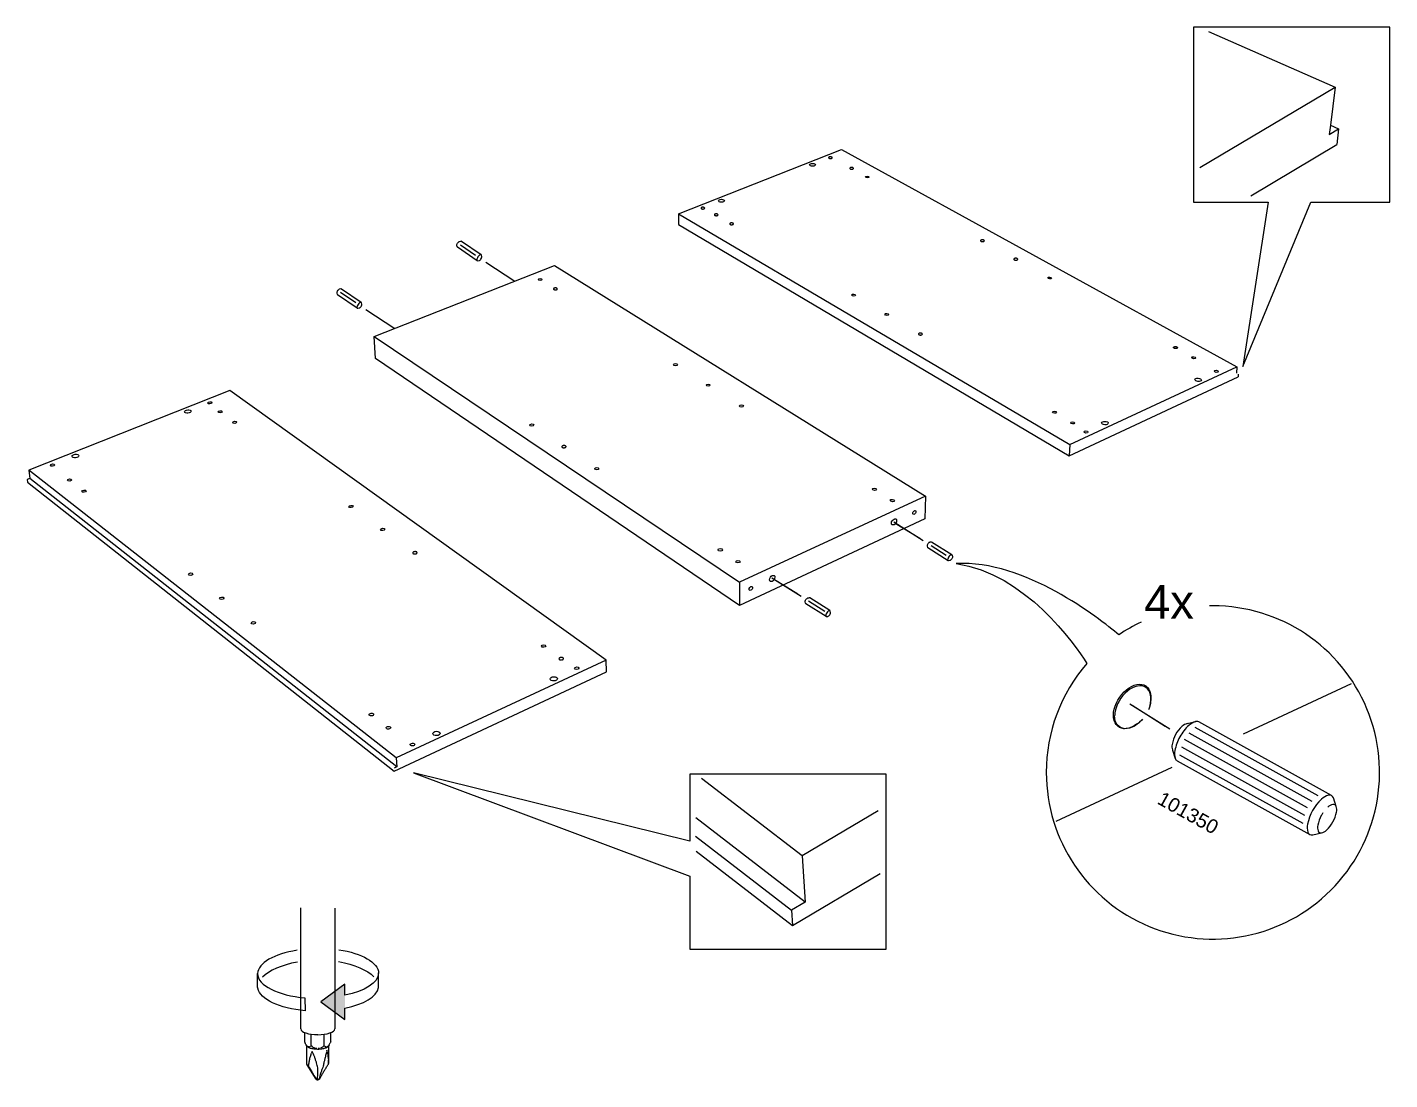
# Model space of a CAD drawing. Header units: metres. Extents: x -0.7 to 7.4, y 0 to 11.2.
# Drawn here: x -0.0494 to 0.1346, y 0.7589 to 0.901 of the extents above; entities that cross this region are included whole.
import ezdxf

# ---------------------------------------------------------------- set-up
doc = ezdxf.new("R2010")
doc.units = ezdxf.units.M
doc.header["$MEASUREMENT"] = 0
for name, color, linetype, lineweight in [('PDF4_Geometry_Num_Penna__1', 255, 'Continuous', 18), ('PDF4_Geometry_Num_Penna__7', 7, 'Continuous', 18), ('PDF4_Solid Fills_Num_Penna__7', 7, 'Continuous', 18), ('PDF4_Text_Num_Penna__7', 7, 'Continuous', 18)]:
    doc.layers.add(name, color=color, linetype=linetype, lineweight=lineweight)
doc.styles.add('GENERATED_STYLE_1', font='Arial.ttf')

msp = doc.modelspace()

# ---------------------------------------------------------------- hatches: boundary and pattern name
at = {"layer": 'PDF4_Geometry_Num_Penna__7', "linetype": 'Continuous', "lineweight": 18}
for points in [[(-0.00198, 0.77133), (-0.00197, 0.77142), (-0.00195, 0.7733)], [(-0.00651, 0.7718), (-0.00973, 0.76939), (-0.0065, 0.76701)]]:
    msp.add_hatch(color=7, dxfattribs=at).paths.add_polyline_path(points)
at = {"layer": 'PDF4_Solid Fills_Num_Penna__7', "linetype": 'Continuous', "lineweight": 18}
msp.add_hatch(color=7, dxfattribs=at).paths.add_polyline_path([(-0.01826, 0.77123), (-0.01829, 0.77138), (-0.01829, 0.77321)])

# ---------------------------------------------------------------- linework, layer by layer
at = {"layer": 'PDF4_Geometry_Num_Penna__1', "color": 255, "linetype": 'Continuous', "lineweight": 18, "flags": 128}
for points in [[(0.07111, 0.83196), (0.06781, 0.83402)], [(0.05464, 0.82444), (0.05135, 0.8265)], [(0.10427, 0.8066), (0.09978, 0.80942)], [(-0.01826, 0.77123), (-0.01829, 0.77138), (-0.01829, 0.77321)], [(-0.00198, 0.77133), (-0.00197, 0.77142), (-0.00195, 0.7733)], [(-0.00651, 0.77029), (-0.00651, 0.7718), (-0.00973, 0.76939), (-0.0065, 0.76701), (-0.0065, 0.76855)], [(-0.01189, 0.76993), (-0.01186, 0.76821)]]:
    msp.add_lwpolyline(points, dxfattribs=at)
at = {"layer": 'PDF4_Geometry_Num_Penna__1', "color": 255, "linetype": 'Continuous', "lineweight": 18}
for points in [[(-0.01829, 0.77321), (-0.01829, 0.77161), (-0.01554, 0.77027), (-0.01189, 0.76993)], [(-0.01829, 0.77321), (-0.01829, 0.77161), (-0.01554, 0.77027), (-0.01189, 0.76993)], [(-0.00195, 0.7733), (-0.00195, 0.77198), (-0.00381, 0.77084), (-0.00651, 0.77029)], [(-0.00195, 0.7733), (-0.00195, 0.77198), (-0.00381, 0.77084), (-0.00651, 0.77029)], [(-0.01186, 0.76821), (-0.01533, 0.76852), (-0.01798, 0.76974), (-0.01826, 0.77123)], [(-0.01186, 0.76821), (-0.01533, 0.76852), (-0.01798, 0.76974), (-0.01826, 0.77123)], [(-0.0065, 0.76855), (-0.00398, 0.76906), (-0.00214, 0.7701), (-0.00198, 0.77133)], [(-0.0065, 0.76855), (-0.00398, 0.76906), (-0.00214, 0.7701), (-0.00198, 0.77133)]]:
    msp.add_open_spline(points, degree=3, dxfattribs=at)
at = {"layer": 'PDF4_Geometry_Num_Penna__7', "color": 7, "linetype": 'Continuous', "lineweight": 18, "flags": 128}
for points in [[(0.13457, 0.90101), (0.10807, 0.90101), (0.10807, 0.87739), (0.11818, 0.87739), (0.11472, 0.85522), (0.12394, 0.87739), (0.13457, 0.87739)], [(0.05924, 0.88347), (0.05921, 0.88348), (0.05917, 0.8835), (0.05913, 0.88351), (0.05909, 0.88351), (0.05905, 0.88351), (0.05901, 0.88351), (0.05896, 0.88351), (0.05893, 0.8835), (0.05889, 0.88349), (0.05886, 0.88347), (0.05884, 0.88345), (0.05882, 0.88344), (0.05881, 0.88341), (0.0588, 0.8834), (0.05881, 0.88337), (0.05882, 0.88336), (0.05884, 0.88334), (0.05886, 0.88332), (0.05889, 0.88331), (0.05893, 0.88329), (0.05897, 0.88329), (0.05901, 0.88328), (0.05906, 0.88328), (0.0591, 0.88328), (0.05914, 0.88328), (0.05918, 0.88329), (0.05922, 0.88331), (0.05924, 0.88332), (0.05927, 0.88334), (0.05929, 0.88336), (0.0593, 0.88337), (0.0593, 0.88339), (0.0593, 0.88341), (0.05928, 0.88343), (0.05927, 0.88345)], [(0.0621, 0.88203), (0.06207, 0.88205), (0.06203, 0.88206), (0.06199, 0.88206), (0.06195, 0.88207), (0.06191, 0.88207), (0.06186, 0.88207), (0.06182, 0.88207), (0.06178, 0.88206), (0.06175, 0.88205), (0.06172, 0.88203), (0.0617, 0.88201), (0.06168, 0.882), (0.06167, 0.88198), (0.06166, 0.88195), (0.06167, 0.88194), (0.06168, 0.88192), (0.0617, 0.8819), (0.06172, 0.88188), (0.06175, 0.88186), (0.06179, 0.88185), (0.06183, 0.88185), (0.06187, 0.88184), (0.06192, 0.88184), (0.06196, 0.88184), (0.062, 0.88184), (0.06204, 0.88185), (0.06208, 0.88186), (0.06211, 0.88188), (0.06213, 0.8819), (0.06215, 0.88192), (0.06216, 0.88193), (0.06216, 0.88195), (0.06216, 0.88197), (0.06214, 0.882), (0.06213, 0.88201)], [(0.04202, 0.87666), (0.04199, 0.87668), (0.04196, 0.87669), (0.04192, 0.8767), (0.04188, 0.8767), (0.04183, 0.8767), (0.04179, 0.8767), (0.04174, 0.8767), (0.04171, 0.87669), (0.04167, 0.87668), (0.04164, 0.87666), (0.04161, 0.87665), (0.04159, 0.87663), (0.04158, 0.8766), (0.04158, 0.87658), (0.04158, 0.87656), (0.04159, 0.87654), (0.04161, 0.87652), (0.04163, 0.8765), (0.04166, 0.87649), (0.0417, 0.87648), (0.04174, 0.87647), (0.04178, 0.87646), (0.04183, 0.87646), (0.04187, 0.87646), (0.04191, 0.87647), (0.04195, 0.87648), (0.04199, 0.87649), (0.04202, 0.8765), (0.04205, 0.87652), (0.04207, 0.87654), (0.04208, 0.87656), (0.04208, 0.87658), (0.04208, 0.8766), (0.04207, 0.87662), (0.04205, 0.87664)], [(0.04383, 0.87576), (0.0438, 0.87578), (0.04376, 0.87579), (0.04372, 0.8758), (0.04368, 0.8758), (0.04363, 0.87581), (0.04359, 0.8758), (0.04355, 0.8758), (0.04351, 0.87579), (0.04347, 0.87578), (0.04344, 0.87576), (0.04341, 0.87575), (0.04339, 0.87573), (0.04338, 0.87571), (0.04338, 0.87568), (0.04338, 0.87566), (0.04339, 0.87564), (0.04341, 0.87562), (0.04344, 0.87561), (0.04347, 0.87559), (0.0435, 0.87558), (0.04354, 0.87557), (0.04359, 0.87556), (0.04363, 0.87556), (0.04368, 0.87556), (0.04372, 0.87557), (0.04376, 0.87558), (0.0438, 0.87559), (0.04383, 0.8756), (0.04385, 0.87562), (0.04387, 0.87564), (0.04388, 0.87566), (0.04389, 0.87568), (0.04388, 0.8757), (0.04387, 0.87573), (0.04385, 0.87574)], [(0.04591, 0.87455), (0.04588, 0.87456), (0.04584, 0.87457), (0.0458, 0.87458), (0.04576, 0.87459), (0.04571, 0.87459), (0.04567, 0.87459), (0.04563, 0.87458), (0.04559, 0.87458), (0.04555, 0.87457), (0.04552, 0.87455), (0.04549, 0.87453), (0.04547, 0.87451), (0.04546, 0.87449), (0.04546, 0.87447), (0.04546, 0.87445), (0.04547, 0.87443), (0.04549, 0.87441), (0.04551, 0.87439), (0.04555, 0.87437), (0.04558, 0.87436), (0.04562, 0.87435), (0.04567, 0.87435), (0.04571, 0.87434), (0.04575, 0.87435), (0.0458, 0.87435), (0.04584, 0.87436), (0.04588, 0.87437), (0.04591, 0.87439), (0.04593, 0.87441), (0.04595, 0.87442), (0.04596, 0.87445), (0.04597, 0.87447), (0.04596, 0.87449), (0.04595, 0.87451), (0.04594, 0.87453)], [(0.07977, 0.87226), (0.07973, 0.87227), (0.0797, 0.87229), (0.07966, 0.87229), (0.07961, 0.8723), (0.07957, 0.8723), (0.07952, 0.8723), (0.07948, 0.8723), (0.07944, 0.87229), (0.0794, 0.87228), (0.07938, 0.87226), (0.07935, 0.87224), (0.07933, 0.87222), (0.07932, 0.8722), (0.07932, 0.87218), (0.07933, 0.87216), (0.07934, 0.87214), (0.07936, 0.87212), (0.07939, 0.8721), (0.07942, 0.87208), (0.07946, 0.87207), (0.0795, 0.87206), (0.07955, 0.87206), (0.07959, 0.87206), (0.07963, 0.87206), (0.07968, 0.87206), (0.07972, 0.87207), (0.07975, 0.87208), (0.07978, 0.8721), (0.07981, 0.87211), (0.07982, 0.87214), (0.07983, 0.87215), (0.07984, 0.87218), (0.07983, 0.8722), (0.07982, 0.87222), (0.0798, 0.87224)], [(0.08427, 0.86977), (0.08424, 0.86978), (0.0842, 0.86979), (0.08416, 0.86981), (0.08412, 0.86981), (0.08407, 0.86981), (0.08402, 0.86981), (0.08398, 0.86981), (0.08394, 0.8698), (0.08391, 0.86979), (0.08388, 0.86977), (0.08385, 0.86975), (0.08383, 0.86973), (0.08383, 0.86971), (0.08383, 0.86969), (0.08383, 0.86966), (0.08384, 0.86964), (0.08387, 0.86962), (0.08389, 0.8696), (0.08393, 0.86959), (0.08397, 0.86958), (0.08401, 0.86957), (0.08405, 0.86956), (0.0841, 0.86956), (0.08414, 0.86956), (0.08419, 0.86957), (0.08422, 0.86958), (0.08426, 0.86959), (0.08429, 0.8696), (0.08431, 0.86962), (0.08433, 0.86964), (0.08434, 0.86966), (0.08434, 0.86969), (0.08434, 0.86971), (0.08432, 0.86973), (0.0843, 0.86975)], [(0.02171, 0.86559), (0.02174, 0.86558), (0.02178, 0.86556), (0.02182, 0.86555), (0.02187, 0.86555), (0.02191, 0.86554), (0.02196, 0.86555), (0.022, 0.86555), (0.02205, 0.86556), (0.02208, 0.86558), (0.02212, 0.86559), (0.02215, 0.86561), (0.02217, 0.86563), (0.02218, 0.86565), (0.02219, 0.86567), (0.02218, 0.8657), (0.02217, 0.86572), (0.02216, 0.86574), (0.02213, 0.86576), (0.0221, 0.86577), (0.02207, 0.86579), (0.02202, 0.8658), (0.02198, 0.86581), (0.02193, 0.86581), (0.02189, 0.86581), (0.02184, 0.8658), (0.0218, 0.86579), (0.02176, 0.86578), (0.02173, 0.86576), (0.0217, 0.86574), (0.02168, 0.86572), (0.02167, 0.8657), (0.02166, 0.86568), (0.02166, 0.86565), (0.02167, 0.86563), (0.02169, 0.86561)], [(0.0714, 0.85967), (0.07137, 0.85969), (0.07133, 0.8597), (0.07128, 0.85971), (0.07124, 0.85972), (0.07119, 0.85972), (0.07115, 0.85972), (0.0711, 0.85971), (0.07106, 0.8597), (0.07102, 0.85969), (0.07099, 0.85967), (0.07097, 0.85965), (0.07095, 0.85963), (0.07093, 0.85961), (0.07093, 0.85958), (0.07094, 0.85956), (0.07095, 0.85954), (0.07097, 0.85952), (0.071, 0.8595), (0.07104, 0.85948), (0.07107, 0.85947), (0.07112, 0.85946), (0.07116, 0.85945), (0.07121, 0.85945), (0.07126, 0.85945), (0.0713, 0.85946), (0.07134, 0.85947), (0.07138, 0.85948), (0.07141, 0.8595), (0.07144, 0.85952), (0.07145, 0.85954), (0.07147, 0.85956), (0.07147, 0.85958), (0.07146, 0.85961), (0.07145, 0.85963), (0.07143, 0.85965)], [(0.10584, 0.85784), (0.10587, 0.85782), (0.10589, 0.8578), (0.10591, 0.85778), (0.10592, 0.85775), (0.10592, 0.85773), (0.10591, 0.8577), (0.10589, 0.85768), (0.10587, 0.85766), (0.10584, 0.85765), (0.1058, 0.85763), (0.10576, 0.85762), (0.10572, 0.85762), (0.10567, 0.85761), (0.10562, 0.85762), (0.10558, 0.85762), (0.10553, 0.85763), (0.10549, 0.85765), (0.10546, 0.85766), (0.10543, 0.85768), (0.1054, 0.8577), (0.10539, 0.85773), (0.10538, 0.85775), (0.10538, 0.85778), (0.10539, 0.8578), (0.1054, 0.85782), (0.10543, 0.85784), (0.10546, 0.85786), (0.10549, 0.85787), (0.10553, 0.85788), (0.10558, 0.85789), (0.10562, 0.85789), (0.10567, 0.85789), (0.10572, 0.85788), (0.10576, 0.85787), (0.10581, 0.85786)], [(0.02285, 0.84428), (0.02289, 0.84426), (0.02293, 0.84425), (0.02297, 0.84423), (0.02302, 0.84423), (0.02307, 0.84422), (0.02312, 0.84423), (0.02316, 0.84423), (0.02321, 0.84424), (0.02325, 0.84426), (0.02329, 0.84428), (0.02332, 0.8443), (0.02334, 0.84432), (0.02335, 0.84435), (0.02336, 0.84437), (0.02336, 0.8444), (0.02335, 0.84442), (0.02333, 0.84445), (0.0233, 0.84447), (0.02327, 0.84449), (0.02323, 0.8445), (0.02318, 0.84451), (0.02314, 0.84452), (0.02309, 0.84452), (0.02304, 0.84452), (0.02299, 0.84451), (0.02295, 0.8445), (0.02291, 0.84449), (0.02287, 0.84447), (0.02284, 0.84445), (0.02282, 0.84442), (0.0228, 0.8444), (0.0228, 0.84437), (0.0228, 0.84435), (0.02281, 0.84432), (0.02283, 0.8443)], [(0.00271, 0.82994), (0.00274, 0.82992), (0.00279, 0.8299), (0.00283, 0.82989), (0.00288, 0.82988), (0.00293, 0.82988), (0.00298, 0.82988), (0.00303, 0.82989), (0.00308, 0.8299), (0.00312, 0.82992), (0.00316, 0.82994), (0.00319, 0.82996), (0.00322, 0.82999), (0.00323, 0.83001), (0.00324, 0.83004), (0.00324, 0.83007), (0.00323, 0.8301), (0.00321, 0.83012), (0.00319, 0.83015), (0.00315, 0.83016), (0.00311, 0.83018), (0.00307, 0.83019), (0.00302, 0.8302), (0.00297, 0.8302), (0.00292, 0.8302), (0.00287, 0.83019), (0.00282, 0.83018), (0.00278, 0.83016), (0.00274, 0.83015), (0.00271, 0.83012), (0.00268, 0.8301), (0.00267, 0.83007), (0.00266, 0.83004), (0.00266, 0.83001), (0.00267, 0.82999), (0.00269, 0.82996)], [(0.02247, 0.81563), (0.0225, 0.81561), (0.02254, 0.81559), (0.02259, 0.81557), (0.02264, 0.81557), (0.02269, 0.81556), (0.02275, 0.81557), (0.0228, 0.81557), (0.02285, 0.81559), (0.02289, 0.8156), (0.02293, 0.81562), (0.02296, 0.81565), (0.02299, 0.81568), (0.023, 0.81571), (0.02301, 0.81574), (0.02301, 0.81577), (0.023, 0.8158), (0.02298, 0.81582), (0.02295, 0.81585), (0.02291, 0.81587), (0.02287, 0.81589), (0.02282, 0.8159), (0.02277, 0.81591), (0.02272, 0.81591), (0.02267, 0.81591), (0.02262, 0.8159), (0.02257, 0.81589), (0.02252, 0.81587), (0.02248, 0.81585), (0.02245, 0.81583), (0.02243, 0.8158), (0.02241, 0.81577), (0.0224, 0.81574), (0.0224, 0.81571), (0.02242, 0.81568), (0.02244, 0.81565)], [(0.04008, 0.80014), (0.04008, 0.79112), (0.00277, 0.80031), (0.04008, 0.78639), (0.04008, 0.77651), (0.06658, 0.77651), (0.06658, 0.80014)]]:
    msp.add_lwpolyline(points, close=True, dxfattribs=at)
for points in [[(0.11012, 0.90045), (0.12721, 0.8929)], [(0.10895, 0.88207), (0.12721, 0.8929)], [(0.12721, 0.8929), (0.12657, 0.88779)], [(0.12657, 0.88779), (0.1264, 0.88654)], [(0.1264, 0.88654), (0.12767, 0.88729)], [(0.12657, 0.88779), (0.12767, 0.88729)], [(0.12767, 0.88729), (0.12741, 0.88518)], [(0.11582, 0.87826), (0.12741, 0.88518)], [(0.03852, 0.87581), (0.06056, 0.88452), (0.11393, 0.85516)], [(0.03852, 0.87581), (0.09138, 0.84466), (0.11393, 0.85516)], [(0.03852, 0.87581), (0.03853, 0.87438)], [(0.03853, 0.87438), (0.09131, 0.84314)], [(0.01189, 0.87027), (0.00924, 0.87209)], [(0.01115, 0.87021), (0.00912, 0.8716)], [(-0.00254, 0.85925), (0.0218, 0.86886), (0.07188, 0.83771)], [(0.01252, 0.8693), (0.01643, 0.86673)], [(-0.00502, 0.86378), (-0.00711, 0.86519)], [(-0.00368, 0.86288), (0.00023, 0.86031)], [(-0.00254, 0.85925), (0.04677, 0.82609)], [(-0.00239, 0.85629), (-0.00254, 0.85925)], [(0.04676, 0.82294), (-0.00239, 0.85629)], [(0.09131, 0.84314), (0.11409, 0.85379)], [(0.11393, 0.85516), (0.11387, 0.8543)], [(0.11411, 0.85417), (0.11409, 0.85379)], [(0.02882, 0.81396), (0.02879, 0.81556), (-0.02203, 0.85194), (-0.04916, 0.84122)], [(0.09138, 0.84466), (0.09131, 0.84314)], [(0.02879, 0.81556), (0.00043, 0.80235), (-0.04916, 0.84122)], [(-0.04916, 0.84122), (-0.04905, 0.84008)], [(-0.04905, 0.84008), (-0.04939, 0.83994)], [(-0.04939, 0.83994), (-0.04936, 0.83956)], [(-0.04935, 0.83956), (0.00015, 0.80055), (0.02882, 0.81396)], [(0.00049, 0.80113), (-0.04905, 0.84008)], [(0.07188, 0.83771), (0.04677, 0.82609)], [(0.07188, 0.83771), (0.0718, 0.83463)], [(0.0718, 0.83463), (0.04676, 0.82294)], [(0.07156, 0.83168), (0.0676, 0.83416)], [(0.07467, 0.82968), (0.07264, 0.83098)], [(0.04677, 0.82609), (0.04676, 0.82294)], [(0.0551, 0.82415), (0.05114, 0.82663)], [(0.05828, 0.82211), (0.0561, 0.82351)], [(0.05897, 0.82223), (0.05626, 0.82397)], [(0.09726, 0.80811), (0.09729, 0.80851), (0.09737, 0.80892), (0.09748, 0.80934), (0.09766, 0.80976), (0.09787, 0.81015), (0.09812, 0.81055), (0.0984, 0.81091), (0.09871, 0.81125), (0.09904, 0.81155), (0.09937, 0.8118), (0.09972, 0.81199), (0.10007, 0.81215), (0.10042, 0.81226), (0.10075, 0.81228), (0.10108, 0.81226), (0.10136, 0.81219), (0.10163, 0.81206), (0.10185, 0.81186), (0.10205, 0.81162), (0.10218, 0.81134), (0.10226, 0.811), (0.10231, 0.81066), (0.10231, 0.81026), (0.10226, 0.80987), (0.10216, 0.80945), (0.10213, 0.80936)], [(0.12936, 0.81235), (0.1148, 0.80556)], [(0.10489, 0.80622), (0.09949, 0.8096)], [(0.10226, 0.80975), (0.10216, 0.80934), (0.10203, 0.80894), (0.10199, 0.80885)], [(0.10043, 0.80693), (0.1004, 0.80691), (0.10005, 0.80667), (0.0997, 0.80649), (0.09935, 0.80638), (0.099, 0.80632), (0.09867, 0.80629), (0.09836, 0.80636), (0.0981, 0.80647), (0.09785, 0.80662), (0.09764, 0.80684), (0.09748, 0.8071), (0.09736, 0.80741), (0.09729, 0.80774), (0.09726, 0.80811)], [(0.10079, 0.80715), (0.10078, 0.80714), (0.10046, 0.80689), (0.10013, 0.80665), (0.09978, 0.80648), (0.09945, 0.80638), (0.09911, 0.80632), (0.09879, 0.80629), (0.09849, 0.80636), (0.09824, 0.80646), (0.098, 0.80661), (0.09779, 0.80682), (0.09764, 0.80708), (0.09752, 0.80737), (0.09746, 0.80769), (0.09743, 0.80805)], [(0.10118, 0.80757), (0.10108, 0.80746), (0.10079, 0.80715)], [(0.10722, 0.80699), (0.10839, 0.80726)], [(0.10824, 0.80649), (0.12487, 0.79725)], [(0.12349, 0.7956), (0.10688, 0.80482)], [(0.12412, 0.79646), (0.10749, 0.8057)], [(0.00043, 0.80235), (0.00049, 0.80113), (0.00013, 0.80096)], [(0.10523, 0.8034), (0.10562, 0.80226)], [(0.1062, 0.80278), (0.12283, 0.79355)], [(0.10645, 0.80385), (0.12308, 0.79461)], [(0.10514, 0.80105), (0.08949, 0.79374)], [(0.06548, 0.79518), (0.05524, 0.78913), (0.04163, 0.79955)], [(0.05565, 0.78288), (0.04088, 0.79425)], [(0.04082, 0.79179), (0.05379, 0.78179), (0.05393, 0.7797)], [(0.04094, 0.78973), (0.05393, 0.7797), (0.06575, 0.78674)], [(0.05524, 0.78913), (0.05565, 0.78288), (0.05379, 0.78179)], [(-0.01247, 0.76576), (-0.01247, 0.78212)], [(-0.00788, 0.78206), (-0.00788, 0.76576)], [(-0.01826, 0.77123), (-0.01829, 0.77138), (-0.01829, 0.77321)], [(-0.00198, 0.77133), (-0.00197, 0.77142), (-0.00195, 0.7733)], [(-0.00651, 0.77029), (-0.00651, 0.7718), (-0.00973, 0.76939), (-0.0065, 0.76701), (-0.0065, 0.76855)], [(-0.01189, 0.76993), (-0.01186, 0.76821)], [(-0.01193, 0.76399), (-0.01193, 0.76525)], [(-0.01159, 0.76338), (-0.01174, 0.76362)], [(-0.01105, 0.76347), (-0.01105, 0.76503)], [(-0.00861, 0.76362), (-0.00876, 0.76338)], [(-0.00842, 0.76399), (-0.00842, 0.76525)], [(-0.0088, 0.76333), (-0.00885, 0.76328), (-0.00892, 0.76324), (-0.009, 0.7632), (-0.00909, 0.76316), (-0.00918, 0.76313), (-0.00929, 0.7631), (-0.00941, 0.76307), (-0.00953, 0.76304), (-0.00966, 0.76303), (-0.0098, 0.76301), (-0.00994, 0.763), (-0.01008, 0.76299), (-0.01022, 0.76299), (-0.01036, 0.763), (-0.0105, 0.76301), (-0.01064, 0.76302), (-0.01077, 0.76304), (-0.0109, 0.76306), (-0.01102, 0.76309), (-0.01113, 0.76312), (-0.01123, 0.76315), (-0.01132, 0.76319), (-0.0114, 0.76322), (-0.01147, 0.76327), (-0.01153, 0.76331), (-0.01157, 0.76336), (-0.01159, 0.76338)], [(-0.00873, 0.76344), (-0.00873, 0.76107)], [(-0.01036, 0.75894), (-0.01159, 0.76089)], [(-0.00988, 0.75911), (-0.00999, 0.75894)]]:
    msp.add_lwpolyline(points, dxfattribs=at)
for points in [[(0.01136, 0.86949), (0.0087, 0.87132, -0.196241), (0.00867, 0.87137), (0.00863, 0.87155, -0.112192), (0.00863, 0.87167, -0.08019), (0.00872, 0.87187, -0.077206), (0.00888, 0.87203, -0.115837), (0.00899, 0.87208), (0.00918, 0.87211)], [(0.01132, 0.86955, 0.393961), (0.01142, 0.86948), (0.01161, 0.86951, 0.113974), (0.01172, 0.86955, 0.159459), (0.01196, 0.86991, 0.114133), (0.01197, 0.87004), (0.01193, 0.87022, 0.397717), (0.01182, 0.87029)], [(0.01183, 0.87028, 0.11362), (0.01167, 0.87022, 0.078031), (0.01146, 0.86999, 0.081987), (0.01133, 0.86971, 0.121964), (0.01132, 0.86955)], [(-0.00703, 0.86568), (-0.00722, 0.86565, 0.114715), (-0.00733, 0.8656, 0.078041), (-0.00748, 0.86544, 0.08183), (-0.00758, 0.86524, 0.114492), (-0.00758, 0.86512), (-0.00753, 0.86493)], [(-0.00487, 0.86314, 0.19416), (-0.00483, 0.86308), (-0.0075, 0.86488)], [(-0.00477, 0.86307), (-0.00458, 0.8631, 0.115796), (-0.00447, 0.86314, 0.160436), (-0.00423, 0.86351, 0.118834), (-0.00422, 0.86363), (-0.00427, 0.86381, 0.181495), (-0.00431, 0.86386), (-0.00697, 0.86566)], [(-0.00437, 0.86388, 0.113142), (-0.00452, 0.86381, 0.078532), (-0.00473, 0.86358, 0.082347), (-0.00486, 0.8633, 0.120423), (-0.00487, 0.86314)], [(0.07543, 0.82976), (0.07272, 0.83149, 0.193885), (0.07266, 0.8315), (0.07247, 0.83147, 0.11633), (0.07236, 0.83142, 0.078347), (0.07221, 0.83125, 0.080082), (0.07213, 0.83105, 0.111944), (0.07213, 0.83093), (0.07218, 0.83075)], [(0.07536, 0.82977, -0.399357), (0.07547, 0.82971), (0.07552, 0.82952, -0.114187), (0.07552, 0.82941, -0.159885), (0.07528, 0.82904, -0.114006), (0.07517, 0.82898), (0.07499, 0.82895, -0.187713), (0.07493, 0.82897), (0.07221, 0.8307, -0.191006), (0.07218, 0.83075)], [(0.07537, 0.82977, 0.112828), (0.07522, 0.8297, 0.079211), (0.07501, 0.82947, 0.080923), (0.07489, 0.82918, 0.114008), (0.07489, 0.82902)], [(0.05846, 0.82144), (0.05575, 0.82317, -0.194183), (0.05571, 0.82322), (0.05566, 0.8234, -0.111611), (0.05566, 0.82353, -0.079136), (0.05575, 0.82373, -0.077552), (0.0559, 0.82389, -0.11633), (0.05601, 0.82395), (0.0562, 0.82398)], [(0.09369, 0.8151, 0.18101), (0.0882, 0.80038, 2.414265), (0.1107, 0.82288, 0.004586), (0.11024, 0.82288)], [(0.05842, 0.82149, 0.393887), (0.05852, 0.82143), (0.05871, 0.82146, 0.118033), (0.05882, 0.82151, 0.16053), (0.05906, 0.82188, 0.114496), (0.05906, 0.822), (0.05901, 0.82218, 0.400782), (0.0589, 0.82225)], [(0.0589, 0.82225, 0.112828), (0.05876, 0.82217, 0.07928), (0.05855, 0.82194, 0.080838), (0.05843, 0.82166, 0.113974), (0.05842, 0.82149)], [(0.1072, 0.80698, 0.117829), (0.10654, 0.80661, 0.081221), (0.10566, 0.8055, 0.080666), (0.10519, 0.80417, 0.117248), (0.10522, 0.80342)], [(0.1267, 0.79725), (0.10878, 0.8072, 0.197992), (0.10836, 0.80725, 0.116806), (0.10745, 0.80674, 0.080797), (0.10623, 0.80519, 0.080626), (0.10556, 0.80333, 0.116171), (0.10561, 0.80229, 0.198934), (0.10587, 0.80196), (0.12379, 0.792)], [(0.12735, 0.7958), (0.12696, 0.79695, 0.400496), (0.12629, 0.7973, 0.11585), (0.12537, 0.79678, 0.16218), (0.12348, 0.79338, 0.116138), (0.12353, 0.79233, 0.399196), (0.12418, 0.79195), (0.12536, 0.79222)], [(0.12556, 0.79494, 0.024092), (0.12533, 0.79458, 0.080469), (0.12486, 0.79325, 0.116918), (0.12489, 0.7925, 0.41273), (0.12538, 0.79222, 0.117507), (0.12603, 0.79259, 0.081162), (0.12691, 0.7937, 0.080784), (0.12739, 0.79503, 0.116674), (0.12735, 0.79578, 0.41489), (0.12687, 0.79606, 0.116893), (0.12621, 0.79569)], [(-0.00945, 0.76335, 0.012372), (-0.0093, 0.76347), (-0.0093, 0.76503)], [(-0.00868, 0.76351, 0.029103), (-0.00857, 0.76368, 0.01524), (-0.00847, 0.76388)], [(-0.01111, 0.76223, 0.007519), (-0.01119, 0.76199, 0.014223), (-0.01126, 0.76175, 0.021352), (-0.01137, 0.76125, 0.013393), (-0.01144, 0.76075, -0.252463), (-0.01162, 0.76099), (-0.01162, 0.76107), (-0.01162, 0.76344)], [(-0.01023, 0.75907, 0.000507), (-0.0102, 0.75925, 0.006969), (-0.01016, 0.75957, 0.006942), (-0.01014, 0.75988, 0.011965), (-0.01014, 0.76019, 0.009535), (-0.01016, 0.7605, 0.006001), (-0.01023, 0.76082, 0.003727), (-0.01032, 0.76115, 0.008425), (-0.01045, 0.76154, 0.009234), (-0.01058, 0.76193, 0.007502), (-0.01074, 0.76232, 0.001106), (-0.0109, 0.7627, 0.013718), (-0.01101, 0.76247)], [(-0.01081, 0.76329, 0.031134), (-0.01062, 0.76319, 0.042297), (-0.01043, 0.76312)], [(-0.00875, 0.76193, 0.014899), (-0.00878, 0.76226, 0.020411), (-0.00884, 0.76258, 0.010157), (-0.00892, 0.76288, -0.001471), (-0.00899, 0.76258, 0.003148), (-0.00907, 0.76229, 0.001473), (-0.00914, 0.76199, 0.002306), (-0.00925, 0.76156, 0.006023), (-0.00935, 0.76113, 0.005448), (-0.00947, 0.76056, 0.008639), (-0.00964, 0.76015, 0.012369), (-0.00978, 0.75974, 0.014081), (-0.00988, 0.7594, 0.008985), (-0.00997, 0.75907)], [(-0.00906, 0.76331, 0.061345), (-0.00899, 0.7633, 0.098769), (-0.00891, 0.76332)], [(-0.01144, 0.76075, 0.005364), (-0.01118, 0.7603, 0.001856), (-0.0109, 0.75985, 0.003859), (-0.01066, 0.75946, 0.011207), (-0.01041, 0.75908)], [(-0.00984, 0.75916, 0.005662), (-0.0097, 0.75941, -0.001808), (-0.00945, 0.75982, -0.003876), (-0.00921, 0.76022, -0.000925), (-0.00897, 0.76061, -0.000491), (-0.00873, 0.761, -0.00355), (-0.00873, 0.7613, 0.005672), (-0.00873, 0.76159)], [(-0.01027, 0.75889, 0.157981), (-0.01001, 0.75892, -0.013522), (-0.00999, 0.75899)]]:
    msp.add_lwpolyline(points, format="xyb", dxfattribs=at)
at = {"layer": 'PDF4_Geometry_Num_Penna__7', "color": 7, "linetype": 'Continuous', "lineweight": 18}
msp.add_arc((0.11073, 0.80037), 0.02253, 115.5872, 124.3761, dxfattribs=at)
for centre, major_axis, ratio in [((0.05664, 0.88244), (-0.0004, 0.000003), 0.468063), ((0.06402, 0.88079), (-0.00025, 0.000005), 0.476432), ((0.04434, 0.87758), (0.000405, 0.000001), 0.478831), ((0.01987, 0.86696), (0.000263, 0.000008), 0.491244), ((0.08866, 0.86715), (-0.000261, 0.000012), 0.491937), ((0.06219, 0.86485), (-0.000264, 0.000006), 0.495415), ((0.06666, 0.86224), (-0.000266, 0.000006), 0.49939), ((0.03813, 0.85545), (0.000271, 0.000001), 0.514435), ((0.1081, 0.85639), (-0.000273, 0.000018), 0.501562), ((0.1087, 0.8534), (-0.000438, 0.000031), 0.508887), ((0.11116, 0.85455), (-0.000274, 0.000018), 0.507427), ((0.04255, 0.85268), (0.000273, 0.000001), 0.51592), ((-0.02474, 0.85029), (0.000277, 0.00002), 0.517691), ((0.04704, 0.84986), (-0.000277, 0.000001), 0.514804), ((-0.02771, 0.84912), (0.000446, 0.000036), 0.510545), ((-0.02336, 0.84909), (0.000277, 0.000025), 0.51631), ((0.0893, 0.84902), (-0.000278, 0.000012), 0.513997), ((-0.02138, 0.84766), (0.000281, 0.000021), 0.508709), ((0.01872, 0.84729), (0.000278, 0.000009), 0.528688), ((0.09175, 0.84759), (-0.000278, 0.000016), 0.523516), ((0.09355, 0.84636), (-0.00028, 0.000015), 0.519939), ((0.09612, 0.84756), (-0.000444, 0.000025), 0.52161), ((-0.04288, 0.84311), (0.000453, 0.000045), 0.516596), ((-0.04598, 0.84189), (0.000283, 0.000031), 0.525816), ((0.02751, 0.84141), (0.000283, 0.000005), 0.533086), ((-0.04368, 0.83987), (0.000287, 0.000031), 0.522632), ((-0.04173, 0.83836), (0.000287, 0.000029), 0.529531), ((0.06499, 0.83863), (-0.000286, 0.000007), 0.534994), ((0.06742, 0.8371), (-0.000287, 0.00001), 0.541444), ((-0.00568, 0.83629), (0.000288, 0.000018), 0.532148), ((0.07039, 0.83549), (0.000152, 0.000244), 0.610689), ((0.06764, 0.83422), (0.000245, 0.000392), 0.617948), ((-0.0014, 0.83319), (0.000291, 0.000016), 0.539468), ((0.04417, 0.83044), (0.000293, 0), 0.55455), ((0.04656, 0.82885), (-0.000294, 0), 0.553349), ((-0.02733, 0.82716), (0.000297, 0.000025), 0.547681), ((0.05119, 0.82657), (0.000261, 0.000392), 0.633047), ((0.04831, 0.82523), (0.000163, 0.000247), 0.635299), ((-0.02313, 0.8239), (0.000297, 0.000026), 0.557798), ((-0.01886, 0.82059), (0.000299, 0.000024), 0.566646), ((0.02034, 0.81745), (0.000302, 0.00001), 0.573115), ((0.0217, 0.81302), (0.000492, 0.000016), 0.572855), ((0.0248, 0.81445), (0.000305, 0.000008), 0.577962), ((-0.00293, 0.8082), (0.000311, 0.000022), 0.577266), ((-0.00062, 0.80641), (0.000312, 0.000019), 0.582246), ((0.00586, 0.80565), (0.000498, 0.000026), 0.591158), ((0.00262, 0.80415), (0.000313, 0.000022), 0.589684)]:
    msp.add_ellipse(centre, major_axis=major_axis, ratio=ratio, dxfattribs=at)
for centre, major_axis, ratio, start_param, end_param in [((0.09988, 0.80917), (0.00176, 0.00269), 0.630534, 5.301517, 8.640137), ((-0.01031, 0.76571), (-0.00215, 0.00004), 0.341631, 6.278495, 7.926282), ((-0.01004, 0.76571), (0.00216, 0.00004), 0.342073, 4.644537, 6.287448)]:
    msp.add_ellipse(centre, major_axis=major_axis, ratio=ratio, start_param=start_param, end_param=end_param, dxfattribs=at)
for points in [[(0.00899, 0.87208), (0.00899, 0.87208), (0.00898, 0.87208), (0.00899, 0.87208)], [(0.00924, 0.87209), (0.00922, 0.87211), (0.0092, 0.87211), (0.00917, 0.87211)], [(0.00862, 0.87155), (0.00863, 0.87155), (0.00862, 0.87155), (0.00863, 0.87155)], [(-0.00758, 0.86512), (-0.00758, 0.86512), (-0.00758, 0.86512), (-0.00758, 0.86512)], [(-0.00754, 0.86494), (-0.00753, 0.86492), (-0.00752, 0.8649), (-0.0075, 0.86488)], [(-0.00722, 0.86565), (-0.00722, 0.86565), (-0.00723, 0.86565), (-0.00722, 0.86565)], [(-0.00697, 0.86566), (-0.00699, 0.86568), (-0.00702, 0.86568), (-0.00704, 0.86568)], [(-0.00483, 0.86308), (-0.00481, 0.86307), (-0.00479, 0.86307), (-0.00477, 0.86307)], [(-0.00431, 0.86386), (-0.00432, 0.86388), (-0.00435, 0.86388), (-0.00437, 0.86388)], [(0.07212, 0.83093), (0.07213, 0.83093), (0.07213, 0.83093), (0.07213, 0.83093)], [(0.07247, 0.83147), (0.07247, 0.83147), (0.07247, 0.83147), (0.07247, 0.83147)], [(0.07489, 0.82902), (0.07489, 0.829), (0.07491, 0.82898), (0.07493, 0.82897)], [(0.09801, 0.81897), (0.09528, 0.82124), (0.08535, 0.82907), (0.07603, 0.82859)], [(0.07603, 0.82859), (0.08539, 0.82724), (0.09198, 0.81776), (0.09369, 0.8151)], [(0.05566, 0.82341), (0.05566, 0.82341), (0.05566, 0.8234), (0.05566, 0.8234)], [(0.05601, 0.82395), (0.05601, 0.82395), (0.056, 0.82395), (0.05601, 0.82395)], [(0.05626, 0.82397), (0.05624, 0.82398), (0.05621, 0.82398), (0.05619, 0.82398)], [(0.10722, 0.80699), (0.10722, 0.80699), (0.10719, 0.80698), (0.1072, 0.80698)], [(0.10522, 0.80342), (0.10523, 0.80342), (0.10522, 0.8034), (0.10523, 0.8034)], [(-0.01297, 0.77636), (-0.01603, 0.77589), (-0.01822, 0.77466), (-0.01829, 0.77321)], [(-0.0073, 0.77644), (-0.00423, 0.77596), (-0.00202, 0.77473), (-0.00195, 0.77328)], [(-0.01292, 0.77477), (-0.01505, 0.77439), (-0.01676, 0.77362), (-0.01765, 0.77273)], [(-0.00736, 0.77484), (-0.00521, 0.77447), (-0.00348, 0.7737), (-0.0026, 0.7728)], [(-0.01829, 0.77321), (-0.01829, 0.77161), (-0.01554, 0.77027), (-0.01189, 0.76993)], [(-0.00195, 0.7733), (-0.00195, 0.77198), (-0.00381, 0.77084), (-0.00651, 0.77029)], [(-0.01186, 0.76821), (-0.01533, 0.76852), (-0.01798, 0.76974), (-0.01826, 0.77123)], [(-0.0065, 0.76855), (-0.00398, 0.76906), (-0.00214, 0.7701), (-0.00198, 0.77133)], [(-0.01181, 0.76374), (-0.01185, 0.76382), (-0.01189, 0.7639), (-0.01193, 0.76399)], [(-0.01172, 0.76358), (-0.01175, 0.76363), (-0.01178, 0.76368), (-0.01181, 0.76374)], [(-0.01105, 0.76347), (-0.01108, 0.76344), (-0.0111, 0.76342), (-0.01113, 0.7634)], [(-0.01081, 0.76329), (-0.01089, 0.76335), (-0.01097, 0.76341), (-0.01105, 0.76347)], [(-0.00924, 0.76342), (-0.00926, 0.76343), (-0.00928, 0.76345), (-0.0093, 0.76347)], [(-0.00868, 0.76351), (-0.00871, 0.76348), (-0.00873, 0.76345), (-0.00876, 0.76342)], [(-0.00842, 0.76399), (-0.00843, 0.76395), (-0.00845, 0.76392), (-0.00847, 0.76388)], [(-0.01154, 0.76338), (-0.01156, 0.7634), (-0.01159, 0.76342), (-0.01162, 0.76345)], [(-0.01146, 0.76333), (-0.01148, 0.76334), (-0.01151, 0.76336), (-0.01154, 0.76338)], [(-0.01138, 0.76331), (-0.0114, 0.76331), (-0.01143, 0.76332), (-0.01146, 0.76333)], [(-0.0113, 0.76331), (-0.01132, 0.7633), (-0.01135, 0.7633), (-0.01138, 0.76331)], [(-0.01121, 0.76334), (-0.01124, 0.76333), (-0.01127, 0.76332), (-0.0113, 0.76331)], [(-0.01111, 0.76223), (-0.01108, 0.76231), (-0.01105, 0.76239), (-0.01101, 0.76247)], [(-0.01027, 0.76309), (-0.01032, 0.7631), (-0.01037, 0.7631), (-0.01043, 0.76312)], [(-0.00994, 0.76311), (-0.01, 0.7631), (-0.01005, 0.76309), (-0.0101, 0.76309)], [(-0.00961, 0.76325), (-0.00967, 0.76322), (-0.00973, 0.76319), (-0.00979, 0.76316)], [(-0.00945, 0.76335), (-0.0095, 0.76332), (-0.00956, 0.76328), (-0.00961, 0.76325)], [(-0.00912, 0.76333), (-0.00916, 0.76335), (-0.0092, 0.76338), (-0.00924, 0.76342)], [(-0.00906, 0.76331), (-0.00908, 0.76332), (-0.0091, 0.76332), (-0.00912, 0.76333)], [(-0.00883, 0.76336), (-0.00886, 0.76334), (-0.00889, 0.76333), (-0.00891, 0.76332)], [(-0.00876, 0.76342), (-0.00878, 0.7634), (-0.00881, 0.76338), (-0.00883, 0.76336)], [(-0.00876, 0.76338), (-0.00875, 0.76338), (-0.0088, 0.76333), (-0.0088, 0.76333)], [(-0.00875, 0.76193), (-0.00874, 0.76182), (-0.00874, 0.76171), (-0.00873, 0.76159)], [(-0.01034, 0.75899), (-0.01037, 0.75902), (-0.01039, 0.75905), (-0.01041, 0.75908)], [(-0.01027, 0.75889), (-0.01031, 0.7589), (-0.01034, 0.75891), (-0.01036, 0.75894)], [(-0.01027, 0.75889), (-0.01029, 0.75892), (-0.01032, 0.75895), (-0.01034, 0.75899)], [(-0.01025, 0.75898), (-0.01026, 0.75895), (-0.01026, 0.75892), (-0.01027, 0.75889)], [(-0.01023, 0.75907), (-0.01023, 0.75904), (-0.01024, 0.75901), (-0.01025, 0.75898)], [(-0.00992, 0.75904), (-0.00995, 0.759), (-0.00998, 0.75896), (-0.01001, 0.75892)], [(-0.00999, 0.75894), (-0.00998, 0.75894), (-0.01001, 0.75892), (-0.01001, 0.75892)], [(-0.00999, 0.75899), (-0.00998, 0.75902), (-0.00997, 0.75904), (-0.00997, 0.75907)], [(-0.00984, 0.75916), (-0.00987, 0.75912), (-0.0099, 0.75908), (-0.00992, 0.75904)]]:
    msp.add_open_spline(points, degree=3, dxfattribs=at)

# ---------------------------------------------------------------- texts
at = {"layer": 'PDF4_Text_Num_Penna__7', "color": 7, "linetype": 'Continuous', "lineweight": 18, "insert": (0.10141, 0.82115), "char_height": 0.004545, "attachment_point": 7, "style": 'GENERATED_STYLE_1'}
msp.add_mtext('\\A1;4x', dxfattribs=at)
at = {"layer": 'PDF4_Text_Num_Penna__7', "color": 7, "linetype": 'Continuous', "lineweight": 18, "insert": (0.10303, 0.79622), "char_height": 0.001894, "attachment_point": 7, "rotation": 330.9514, "style": 'GENERATED_STYLE_1'}
msp.add_mtext('\\A1;101350', dxfattribs=at)

doc.saveas('drawing.dxf')
